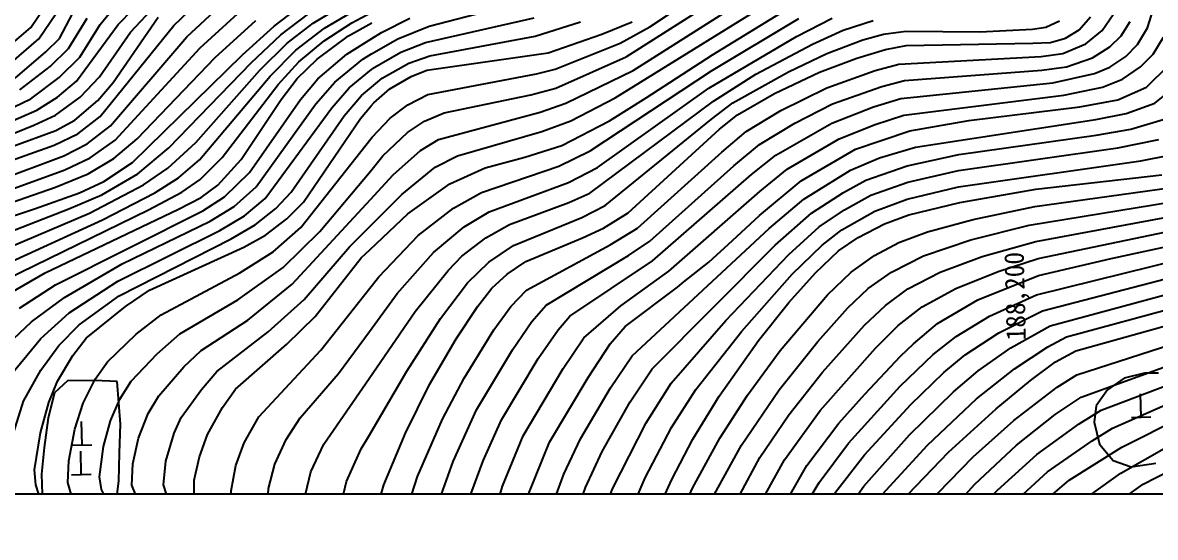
# Model space of a CAD drawing. Header units: millimetres. Extents: x 14950 to 15746, y 1103 to 1809.
# Drawn here: x 15273.9 to 15389.7, y 1392.2 to 1444.8 of the extents above; entities that cross this region are included whole.
import ezdxf
from ezdxf.enums import TextEntityAlignment as Align
from ezdxf.xclip import XClip

# ---------------------------------------------------------------- set-up
doc = ezdxf.new("R2010")
doc.units = ezdxf.units.MM
doc.header["$LTSCALE"] = 10
doc.header["$MEASUREMENT"] = 0
doc.header["$XCLIPFRAME"] = 2
doc.layers.add('TX-PAPR', color=2, linetype='Continuous', plot=False)
doc.layers.add('TZ-BASE', color=253, linetype='Continuous')
doc.styles.add('HANA', font='GulimChe.ttf')

# ---------------------------------------------------------------- blocks, each defined once
blk = doc.blocks.new('JD-DGDG5SGS')
at = {"layer": 'TZ-BASE'}
for p, q in [((308.19, -27.23, -9.9), (321.37, -18.45, -9.9)), ((305.78, -30.29, -8.9), (322.36, -19.72, -8.9)), ((306.47, -31.68, -7.9), (322.9, -21.27, -7.9)), ((304.66, -34.5, -6.9), (323.21, -22.96, -6.9)), ((244.93, -27.29, -32.9), (247.07, -24.08, -32.9)), ((245.75, -28.46, -31.9), (248.15, -24.95, -31.9)), ((253.86, -26.99, -27.9), (255.39, -25.41, -27.9)), ((255.11, -27.78, -26.9), (258.33, -24.32, -26.9)), ((259.56, -27.08, -24.9), (261.82, -24.89, -24.9)), ((260.86, -28.26, -23.9), (264.15, -25.23, -23.9)), ((269.8, -27.15, -20.9), (272.65, -24.97, -20.9)), ((273.78, -26.85, -18.9), (277.09, -24.86, -18.9)), ((274.93, -27.35, -17.9), (278.82, -25.09, -17.9)), ((285.64, -27.15, -13.9), (295.9, -24.5, -13.9)), ((314.6, -30.09, -5.9), (323.2, -24.81, -5.9)), ((359.05, -27.34, 2.1), (359.65, -25.38, 2.1)), ((247.85, -28.4, -30.9), (249.21, -25.82, -30.9)), ((248.8, -29.45, -29.9), (250.69, -26.34, -29.9)), ((252.03, -27, -28.9), (253.26, -25.48, -28.9)), ((253.35, -32.93, -25.9), (257.96, -26.23, -25.9)), ((262.23, -29.38, -22.9), (266.08, -25.87, -22.9)), ((263.76, -30.35, -21.9), (267.92, -26.56, -21.9)), ((270.49, -28.03, -19.9), (273.3, -25.89, -19.9)), ((277.72, -26.81, -16.9), (279.79, -25.73, -16.9)), ((280.77, -27.8, -14.9), (283.67, -26.34, -14.9)), ((285.25, -28.82, -12.9), (296.36, -26.31, -12.9)), ((314.49, -31.72, -4.9), (323.42, -26.38, -4.9)), ((323.17, -28.2, -3.9), (326.81, -26.33, -3.9)), ((327.93, -27.57, -2.9), (331.02, -26.58, -2.9)), ((348.67, -27.25, -1.9), (350.05, -26.62, -1.9)), ((352.07, -27.54, -0.9), (353.23, -26.21, -0.9)), ((354.41, -27.59, 0.1), (355.52, -25.95, 0.1)), ((242.56, -29.35, -32.9), (244.93, -27.29, -32.9)), ((249.6, -32.78, -27.9), (253.86, -26.99, -27.9)), ((249.93, -30.32, -28.9), (252.03, -27, -28.9)), ((251.96, -32.34, -26.9), (255.11, -27.78, -26.9)), ((252.03, -36.39, -24.9), (259.56, -27.08, -24.9)), ((266.56, -30.1, -20.9), (269.8, -27.15, -20.9)), ((271.14, -28.91, -18.9), (273.78, -26.85, -18.9)), ((272.01, -29.6, -17.9), (274.93, -27.35, -17.9)), ((274.91, -28.67, -16.9), (277.72, -26.81, -16.9)), ((277.39, -28.15, -15.9), (279.78, -26.8, -15.9)), ((282.44, -28.44, -13.9), (285.64, -27.15, -13.9)), ((296.46, -28.19, -11.9), (301.1, -26.72, -11.9)), ((303.27, -27.97, -10.9), (306.38, -26.72, -10.9)), ((305.16, -28.88, -9.9), (308.19, -27.23, -9.9)), ((324.8, -28.98, -2.9), (327.93, -27.57, -2.9)), ((332.07, -27.99, -1.9), (334.36, -27.68, -1.9)), ((334.36, -27.68, -1.9), (341.91, -27.73, -1.9)), ((341.91, -27.73, -1.9), (347.28, -27.47, -1.9)), ((347.28, -27.47, -1.9), (348.67, -27.25, -1.9)), ((350.65, -28.39, -0.9), (352.07, -27.54, -0.9)), ((352.74, -28.96, 0.1), (354.41, -27.59, 0.1)), ((356.36, -28.15, 1.1), (357.28, -26.67, 1.1)), ((358.02, -29.02, 2.1), (359.05, -27.34, 2.1)), ((243, -30.82, -31.9), (245.75, -28.46, -31.9)), ((246.45, -29.79, -30.9), (247.85, -28.4, -30.9)), ((253.08, -37.35, -23.9), (260.86, -28.26, -23.9)), ((267.44, -30.89, -19.9), (270.49, -28.03, -19.9)), ((268.34, -31.67, -18.9), (271.14, -28.91, -18.9)), ((272.32, -30.81, -16.9), (274.91, -28.67, -16.9)), ((274.18, -30.54, -15.9), (277.39, -28.15, -15.9)), ((277.22, -30.01, -14.9), (279.77, -28.43, -14.9)), ((279.76, -30, -13.9), (282.44, -28.44, -13.9)), ((279.77, -28.43, -14.9), (280.77, -27.8, -14.9)), ((282.73, -29.83, -12.9), (285.25, -28.82, -12.9)), ((285.7, -30.19, -11.9), (296.46, -28.19, -11.9)), ((297.8, -29.89, -10.9), (303.27, -27.97, -10.9)), ((298.52, -31.56, -9.9), (305.16, -28.88, -9.9)), ((314.23, -33.49, -3.9), (323.17, -28.2, -3.9)), ((326.26, -29.96, -1.9), (329.94, -28.57, -1.9)), ((329.94, -28.57, -1.9), (332.07, -27.99, -1.9)), ((334.39, -29.12, -0.9), (347.33, -28.9, -0.9)), ((347.33, -28.9, -0.9), (349.15, -28.83, -0.9)), ((349.15, -28.83, -0.9), (350.65, -28.39, -0.9)), ((355.19, -29.27, 1.1), (356.36, -28.15, 1.1)), ((359.61, -30.01, 3.1), (360.69, -28.29, 3.1)), ((243.34, -32.46, -30.9), (246.45, -29.79, -30.9)), ((246.92, -31.29, -29.9), (248.8, -29.45, -29.9)), ((253.55, -38.82, -22.9), (262.23, -29.38, -22.9)), ((269.39, -32.27, -17.9), (272.01, -29.6, -17.9)), ((274.26, -32.53, -14.9), (277.22, -30.01, -14.9)), ((278.85, -30.53, -13.9), (279.76, -30, -13.9)), ((279.84, -31.5, -12.9), (282.73, -29.83, -12.9)), ((285.41, -31.66, -10.9), (297.8, -29.89, -10.9)), ((307.8, -34.48, -5.9), (314.6, -30.09, -5.9)), ((319.03, -32.08, -2.9), (324.8, -28.98, -2.9)), ((322.36, -31.84, -1.9), (326.26, -29.96, -1.9)), ((329.35, -30.42, -0.9), (332.27, -29.55, -0.9)), ((332.27, -29.55, -0.9), (334.39, -29.12, -0.9)), ((348.18, -30.25, 0.1), (350.39, -29.94, 0.1)), ((350.39, -29.94, 0.1), (352.74, -28.96, 0.1)), ((353.41, -30.41, 1.1), (355.19, -29.27, 1.1)), ((356.82, -30.26, 2.1), (358.02, -29.02, 2.1)), ((358.34, -31.32, 3.1), (359.61, -30.01, 3.1)), ((247.82, -32.42, -28.9), (249.93, -30.32, -28.9)), ((255.33, -41.11, -20.9), (266.56, -30.1, -20.9)), ((255.8, -38.67, -21.9), (263.76, -30.35, -21.9)), ((259.05, -39.58, -19.9), (267.44, -30.89, -19.9)), ((270.22, -33.12, -16.9), (272.32, -30.81, -16.9)), ((272.15, -32.5, -15.9), (274.18, -30.54, -15.9)), ((275.99, -32.88, -13.9), (278.85, -30.53, -13.9)), ((280.82, -32.48, -11.9), (283.55, -30.95, -11.9)), ((283.55, -30.95, -11.9), (285.7, -30.19, -11.9)), ((298.58, -33.49, -8.9), (305.78, -30.29, -8.9)), ((325.54, -31.85, -0.9), (329.35, -30.42, -0.9)), ((331.21, -31.7, 0.1), (333.62, -31.05, 0.1)), ((333.62, -31.05, 0.1), (348.18, -30.25, 0.1)), ((350.78, -31.3, 1.1), (353.41, -30.41, 1.1)), ((355.21, -31.34, 2.1), (356.82, -30.26, 2.1)), ((358.93, -33.38, 4.1), (361.21, -31.14, 4.1)), ((243.82, -33.67, -29.9), (246.92, -31.29, -29.9)), ((249.96, -34.41, -26.9), (251.96, -32.34, -26.9)), ((261.79, -39.05, -18.9), (268.34, -31.67, -18.9)), ((262.18, -40.82, -17.9), (269.39, -32.27, -17.9)), ((277.48, -33.45, -12.9), (279.74, -31.58, -12.9)), ((279.74, -31.58, -12.9), (279.84, -31.5, -12.9)), ((281.63, -33.57, -10.9), (283.79, -32.31, -10.9)), ((283.79, -32.31, -10.9), (285.41, -31.66, -10.9)), ((285.51, -34.15, -9.9), (296.6, -32.03, -9.9)), ((296.6, -32.03, -9.9), (298.52, -31.56, -9.9)), ((299.62, -35.04, -7.9), (306.47, -31.68, -7.9)), ((302.09, -39.91, -4.9), (314.49, -31.72, -4.9)), ((314.68, -34.81, -2.9), (319.03, -32.08, -2.9)), ((316.66, -35.01, -1.9), (322.36, -31.84, -1.9)), ((320.93, -34.03, -0.9), (325.54, -31.85, -0.9)), ((326.28, -33.45, 0.1), (331.21, -31.7, 0.1)), ((334.2, -32.7, 1.1), (348.25, -31.65, 1.1)), ((348.25, -31.65, 1.1), (350.78, -31.3, 1.1)), ((349.36, -32.95, 2.1), (353.64, -31.99, 2.1)), ((353.64, -31.99, 2.1), (355.21, -31.34, 2.1)), ((356.5, -32.57, 3.1), (358.34, -31.32, 3.1)), ((244.93, -34.57, -28.9), (247.82, -32.42, -28.9)), ((247.67, -34.41, -27.9), (249.6, -32.78, -27.9)), ((251.79, -34.74, -25.9), (253.35, -32.93, -25.9)), ((264.49, -40.59, -16.9), (270.22, -33.12, -16.9)), ((270.53, -34.67, -15.9), (272.15, -32.5, -15.9)), ((272.48, -34.66, -14.9), (274.26, -32.53, -14.9)), ((274.07, -35.09, -13.9), (275.99, -32.88, -13.9)), ((275.68, -35.49, -12.9), (277.48, -33.45, -12.9)), ((278.73, -34.25, -11.9), (279.73, -33.4, -11.9)), ((279.73, -33.4, -11.9), (280.82, -32.48, -11.9)), ((296.04, -34.16, -8.9), (298.58, -33.49, -8.9)), ((302.83, -41.61, -3.9), (314.23, -33.49, -3.9)), ((321.59, -35.78, 0.1), (326.28, -33.45, 0.1)), ((326.86, -35.09, 1.1), (331.91, -33.31, 1.1)), ((331.91, -33.31, 1.1), (334.2, -32.7, 1.1)), ((333.84, -34.54, 2.1), (349.36, -32.95, 2.1)), ((350.51, -34.21, 3.1), (354.45, -33.4, 3.1)), ((354.45, -33.4, 3.1), (356.5, -32.57, 3.1)), ((356.01, -34.7, 4.1), (358.93, -33.38, 4.1)), ((359.8, -35.04, 5.1), (362.69, -32.67, 5.1)), ((241.19, -36.37, -28.9), (244.93, -34.57, -28.9)), ((245.56, -35.73, -27.9), (247.67, -34.41, -27.9)), ((247.47, -36.24, -26.9), (249.96, -34.41, -26.9)), ((266.44, -40.8, -15.9), (270.53, -34.67, -15.9)), ((267.29, -42.1, -14.9), (272.48, -34.66, -14.9)), ((276.95, -36.33, -11.9), (278.73, -34.25, -11.9)), ((279.98, -34.98, -10.9), (281.63, -33.57, -10.9)), ((283.45, -35.2, -9.9), (285.51, -34.15, -9.9)), ((287.18, -36.01, -8.9), (296.04, -34.16, -8.9)), ((300.11, -36.82, -6.9), (304.66, -34.5, -6.9)), ((304.06, -36.83, -5.9), (307.8, -34.48, -5.9)), ((317.15, -36.21, -0.9), (320.93, -34.03, -0.9)), ((331.06, -35.42, 2.1), (333.84, -34.54, 2.1)), ((334.16, -36.25, 3.1), (350.51, -34.21, 3.1)), ((352.13, -35.42, 4.1), (356.01, -34.7, 4.1)), ((241.8, -37.39, -27.9), (245.56, -35.73, -27.9)), ((249.42, -36.77, -25.9), (251.79, -34.74, -25.9)), ((267.95, -43.59, -13.9), (274.07, -35.09, -13.9)), ((268.88, -44.78, -12.9), (275.68, -35.49, -12.9)), ((278.62, -36.58, -10.9), (279.72, -35.29, -10.9)), ((279.72, -35.29, -10.9), (279.98, -34.98, -10.9)), ((281.65, -36.57, -9.9), (283.45, -35.2, -9.9)), ((296.99, -35.95, -7.9), (299.62, -35.04, -7.9)), ((302.05, -44.23, -2.9), (314.68, -34.81, -2.9)), ((314.49, -36.66, -1.9), (316.66, -35.01, -1.9)), ((318.05, -37.94, 0.1), (321.59, -35.78, 0.1)), ((322.99, -37.08, 1.1), (326.86, -35.09, 1.1)), ((326.78, -37.09, 2.1), (331.06, -35.42, 2.1)), ((340.8, -36.79, 4.1), (352.13, -35.42, 4.1)), ((356.86, -36.09, 5.1), (359.8, -35.04, 5.1)), ((245.23, -37.28, -26.9), (247.47, -36.24, -26.9)), ((247.48, -37.81, -25.9), (249.42, -36.77, -25.9)), ((249.73, -38.17, -24.9), (252.03, -36.39, -24.9)), ((271.54, -44.12, -11.9), (276.95, -36.33, -11.9)), ((272.79, -45.14, -10.9), (278.62, -36.58, -10.9)), ((279.8, -38.52, -9.9), (281.65, -36.57, -9.9)), ((283.42, -38.03, -8.9), (285.17, -36.87, -8.9)), ((285.17, -36.87, -8.9), (287.18, -36.01, -8.9)), ((286.6, -38.73, -7.9), (296.99, -35.95, -7.9)), ((297.16, -37.93, -6.9), (300.11, -36.82, -6.9)), ((299.19, -39.34, -5.9), (304.06, -36.83, -5.9)), ((303.63, -45.49, -1.9), (314.49, -36.66, -1.9)), ((315.31, -37.7, -0.9), (317.15, -36.21, -0.9)), ((331.2, -37.21, 3.1), (334.16, -36.25, 3.1)), ((334.75, -37.87, 4.1), (340.8, -36.79, 4.1)), ((335.33, -39.51, 5.1), (353.77, -36.71, 5.1)), ((353.77, -36.71, 5.1), (356.86, -36.09, 5.1)), ((357.34, -37.69, 6.1), (360.64, -36.71, 6.1)), ((229.72, -43.59, -26.9), (245.23, -37.28, -26.9)), ((243.01, -39.47, -25.9), (247.48, -37.81, -25.9)), ((247.31, -39.32, -24.9), (249.73, -38.17, -24.9)), ((250.7, -39.2, -23.9), (253.08, -37.35, -23.9)), ((280.92, -40.42, -8.9), (283.42, -38.03, -8.9)), ((288.53, -40.4, -6.9), (297.16, -37.93, -6.9)), ((305.99, -46.24, -0.9), (315.31, -37.7, -0.9)), ((315.54, -40.03, 0.1), (318.05, -37.94, 0.1)), ((319.39, -39.26, 1.1), (322.99, -37.08, 1.1)), ((321.06, -40.34, 2.1), (326.78, -37.09, 2.1)), ((327.54, -38.67, 3.1), (331.2, -37.21, 3.1)), ((329.19, -39.72, 4.1), (334.75, -37.87, 4.1)), ((353.81, -38.31, 6.1), (357.34, -37.69, 6.1)), ((236.78, -43.1, -24.9), (247.31, -39.32, -24.9)), ((248.3, -40.4, -23.9), (250.7, -39.2, -23.9)), ((251, -40.62, -22.9), (253.55, -38.82, -22.9)), ((253.41, -40.69, -21.9), (255.8, -38.67, -21.9)), ((258.94, -41.66, -18.9), (261.79, -39.05, -18.9)), ((272.53, -47.73, -9.9), (279.69, -38.66, -9.9)), ((279.69, -38.66, -9.9), (279.8, -38.52, -9.9)), ((284.75, -39.87, -7.9), (286.6, -38.73, -7.9)), ((295.42, -40.56, -5.9), (299.19, -39.34, -5.9)), ((316.76, -41.43, 1.1), (319.39, -39.26, 1.1)), ((322.23, -41.78, 3.1), (327.54, -38.67, 3.1)), ((339.77, -40.27, 6.1), (353.81, -38.31, 6.1)), ((356.01, -39.6, 7.1), (360.21, -38.74, 7.1)), ((231.38, -46.75, -23.9), (248.3, -40.4, -23.9)), ((255.87, -42.27, -19.9), (259.05, -39.58, -19.9)), ((279.67, -41.93, -8.9), (280.92, -40.42, -8.9)), ((281.96, -42.36, -7.9), (284.75, -39.87, -7.9)), ((286.26, -41.57, -6.9), (288.53, -40.4, -6.9)), ((298.9, -41.46, -4.9), (302.09, -39.91, -4.9)), ((306.92, -47.8, 0.1), (315.54, -40.03, 0.1)), ((318.57, -42.33, 2.1), (321.06, -40.34, 2.1)), ((323.66, -42.97, 4.1), (329.19, -39.72, 4.1)), ((331.66, -40.62, 5.1), (335.33, -39.51, 5.1)), ((334.49, -41.43, 6.1), (339.77, -40.27, 6.1)), ((339.74, -41.92, 7.1), (356.01, -39.6, 7.1)), ((358.35, -40.91, 8.1), (361.28, -40.35, 8.1)), ((248.4, -41.83, -22.9), (251, -40.62, -22.9)), ((250.8, -42.26, -21.9), (253.41, -40.69, -21.9)), ((252.41, -43.03, -20.9), (255.33, -41.11, -20.9)), ((256.45, -43.39, -18.9), (258.94, -41.66, -18.9)), ((260.03, -42.66, -17.9), (262.18, -40.82, -17.9)), ((262.24, -42.83, -16.9), (264.49, -40.59, -16.9)), ((264.04, -43.4, -15.9), (266.44, -40.8, -15.9)), ((282.85, -44.36, -6.9), (286.26, -41.57, -6.9)), ((287.74, -43.29, -5.9), (291.37, -41.65, -5.9)), ((290.98, -44.16, -4.9), (298.9, -41.46, -4.9)), ((291.37, -41.65, -5.9), (295.42, -40.56, -5.9)), ((299.89, -43.13, -3.9), (302.83, -41.61, -3.9)), ((308.18, -49.13, 1.1), (316.76, -41.43, 1.1)), ((328.7, -41.89, 5.1), (331.66, -40.62, 5.1)), ((330.26, -42.89, 6.1), (334.49, -41.43, 6.1)), ((339.73, -43.58, 8.1), (358.35, -40.91, 8.1)), ((231.79, -47.91, -22.9), (248.4, -41.83, -22.9)), ((247.45, -43.62, -21.9), (250.8, -42.26, -21.9)), ((252.18, -44.39, -19.9), (255.87, -42.27, -19.9)), ((257.61, -44.2, -17.9), (260.03, -42.66, -17.9)), ((264.74, -44.59, -14.9), (267.29, -42.1, -14.9)), ((274.47, -48.16, -8.9), (279.67, -41.93, -8.9)), ((279.64, -44.88, -7.9), (281.96, -42.36, -7.9)), ((308.47, -51.16, 2.1), (318.57, -42.33, 2.1)), ((319.42, -44.06, 3.1), (322.23, -41.78, 3.1)), ((323.94, -44.83, 5.1), (328.7, -41.89, 5.1)), ((334.56, -43.12, 7.1), (339.74, -41.92, 7.1)), ((347.63, -43.81, 9.1), (360.5, -42.34, 9.1)), ((233.03, -48.63, -21.9), (247.45, -43.62, -21.9)), ((249.91, -44.19, -20.9), (252.41, -43.03, -20.9)), ((250.93, -46.26, -18.9), (256.45, -43.39, -18.9)), ((260.38, -44.13, -16.9), (262.24, -42.83, -16.9)), ((262.35, -44.67, -15.9), (264.04, -43.4, -15.9)), ((265.71, -45.59, -13.9), (267.95, -43.59, -13.9)), ((283.46, -46.35, -5.9), (287.74, -43.29, -5.9)), ((291.76, -46.14, -3.9), (299.89, -43.13, -3.9)), ((319.39, -46.5, 4.1), (323.66, -42.97, 4.1)), ((327.98, -44.15, 6.1), (330.26, -42.89, 6.1)), ((330.77, -44.45, 7.1), (334.56, -43.12, 7.1)), ((334.5, -44.84, 8.1), (339.73, -43.58, 8.1)), ((339.87, -45.17, 9.1), (347.63, -43.81, 9.1)), ((347.52, -45.61, 10.1), (361.51, -43.64, 10.1)), ((245.32, -45.82, -20.9), (249.91, -44.19, -20.9)), ((248.82, -45.84, -19.9), (252.18, -44.39, -19.9)), ((252.25, -46.96, -17.9), (257.61, -44.2, -17.9)), ((256.96, -45.95, -16.9), (260.38, -44.13, -16.9)), ((260.01, -45.86, -15.9), (262.35, -44.67, -15.9)), ((262.5, -46.03, -14.9), (264.74, -44.59, -14.9)), ((266.76, -46.55, -12.9), (268.88, -44.78, -12.9)), ((269.96, -45.81, -11.9), (271.54, -44.12, -11.9)), ((271.11, -46.84, -10.9), (272.79, -45.14, -10.9)), ((271.65, -53.55, -7.9), (279.64, -44.88, -7.9)), ((279.62, -47.6, -6.9), (282.85, -44.36, -6.9)), ((288.11, -45.75, -4.9), (290.98, -44.16, -4.9)), ((299.9, -45.19, -2.9), (302.05, -44.23, -2.9)), ((310.14, -52.2, 3.1), (319.42, -44.06, 3.1)), ((320.39, -47.84, 5.1), (323.94, -44.83, 5.1)), ((324.7, -46.27, 6.1), (327.98, -44.15, 6.1)), ((328.08, -45.94, 7.1), (330.77, -44.45, 7.1)), ((331.18, -46.06, 8.1), (334.5, -44.84, 8.1)), ((346.94, -47.51, 11.1), (361.53, -45.1, 11.1)), ((233.75, -49.62, -20.9), (245.32, -45.82, -20.9)), ((233.93, -51.62, -19.9), (248.82, -45.84, -19.9)), ((235.52, -52.85, -18.9), (250.93, -46.26, -18.9)), ((242.38, -53.04, -16.9), (256.96, -45.95, -16.9)), ((246.39, -52.37, -15.9), (260.01, -45.86, -15.9)), ((247.45, -53.61, -14.9), (262.5, -46.03, -14.9)), ((263.25, -47.08, -13.9), (265.71, -45.59, -13.9)), ((267.86, -47.48, -11.9), (269.96, -45.81, -11.9)), ((284.51, -48.56, -4.9), (288.11, -45.75, -4.9)), ((289.21, -47.68, -3.9), (291.76, -46.14, -3.9)), ((293.85, -47.45, -2.9), (299.9, -45.19, -2.9)), ((301.23, -46.72, -1.9), (303.63, -45.49, -1.9)), ((303.44, -47.81, -0.9), (305.99, -46.24, -0.9)), ((321, -49.54, 6.1), (324.7, -46.27, 6.1)), ((325.51, -47.67, 7.1), (328.08, -45.94, 7.1)), ((327.8, -47.98, 8.1), (331.18, -46.06, 8.1)), ((334.64, -46.45, 9.1), (339.87, -45.17, 9.1)), ((341.22, -46.91, 10.1), (347.52, -45.61, 10.1)), ((240.31, -52.42, -17.9), (252.25, -46.96, -17.9)), ((254.28, -51.47, -13.9), (263.25, -47.08, -13.9)), ((264.25, -48.03, -12.9), (266.76, -46.55, -12.9)), ((268.93, -48.52, -10.9), (271.11, -46.84, -10.9)), ((279.6, -49.99, -5.9), (283.46, -46.35, -5.9)), ((291.42, -48.78, -2.9), (293.85, -47.45, -2.9)), ((294.27, -49.58, -1.9), (301.23, -46.72, -1.9)), ((316.65, -49.06, 4.1), (319.39, -46.5, 4.1)), ((329.47, -48.77, 9.1), (332.17, -47.37, 9.1)), ((332.17, -47.37, 9.1), (334.64, -46.45, 9.1)), ((336.57, -48.18, 10.1), (341.22, -46.91, 10.1)), ((347.62, -49.16, 12.1), (362.12, -46.47, 12.1)), ((253.81, -53.24, -12.9), (264.25, -48.03, -12.9)), ((265.42, -48.91, -11.9), (267.86, -47.48, -11.9)), ((266.69, -49.76, -10.9), (268.93, -48.52, -10.9)), ((269.69, -50.22, -9.9), (272.53, -47.73, -9.9)), ((270.71, -51.82, -8.9), (274.47, -48.16, -8.9)), ((277.51, -49.72, -6.9), (279.62, -47.6, -6.9)), ((280.49, -52.77, -4.9), (284.51, -48.56, -4.9)), ((286.08, -50.3, -3.9), (289.21, -47.68, -3.9)), ((301.31, -48.8, -0.9), (303.44, -47.81, -0.9)), ((304.12, -49.52, 0.1), (306.92, -47.8, 0.1)), ((306.38, -60.85, 5.1), (320.39, -47.84, 5.1)), ((322.38, -50.49, 7.1), (325.51, -47.67, 7.1)), ((325.79, -49.54, 8.1), (327.8, -47.98, 8.1)), ((333.64, -49.28, 10.1), (336.57, -48.18, 10.1)), ((341, -49, 11.1), (346.94, -47.51, 11.1)), ((347.88, -50.9, 13.1), (362.98, -47.77, 13.1)), ((253.96, -54.73, -11.9), (265.42, -48.91, -11.9)), ((257.05, -54.16, -10.9), (266.69, -49.76, -10.9)), ((272.86, -55.11, -6.9), (277.51, -49.72, -6.9)), ((288.99, -50.66, -2.9), (291.42, -48.78, -2.9)), ((291.72, -51.29, -1.9), (294.27, -49.58, -1.9)), ((295.53, -51.21, -0.9), (301.31, -48.8, -0.9)), ((295.58, -54.16, 0.1), (304.12, -49.52, 0.1)), ((306, -50.59, 1.1), (308.18, -49.13, 1.1)), ((308.42, -62.19, 6.1), (321, -49.54, 6.1)), ((314.22, -51.3, 4.1), (316.65, -49.06, 4.1)), ((322.74, -52.52, 8.1), (325.79, -49.54, 8.1)), ((327.46, -50.14, 9.1), (329.47, -48.77, 9.1)), ((331.14, -50.59, 10.1), (333.64, -49.28, 10.1)), ((336.16, -50.65, 11.1), (341, -49, 11.1)), ((342.15, -50.72, 12.1), (347.62, -49.16, 12.1)), ((355.32, -50.91, 14.1), (365.08, -48.8, 14.1)), ((266.28, -52.38, -9.9), (269.69, -50.22, -9.9)), ((273.98, -56.84, -5.9), (278.7, -50.84, -5.9)), ((278.7, -50.84, -5.9), (279.6, -49.99, -5.9)), ((282.38, -54.5, -3.9), (286.08, -50.3, -3.9)), ((287.59, -52.12, -2.9), (288.99, -50.66, -2.9)), ((297.61, -55.67, 1.1), (306, -50.59, 1.1)), ((315.94, -57.24, 7.1), (322.38, -50.49, 7.1)), ((325.11, -52.37, 9.1), (327.46, -50.14, 9.1)), ((328.75, -52.29, 10.1), (331.14, -50.59, 10.1)), ((332.87, -52.3, 11.1), (336.16, -50.65, 11.1)), ((337.87, -52.32, 12.1), (342.15, -50.72, 12.1)), ((343.78, -52.23, 13.1), (347.88, -50.9, 13.1)), ((347.69, -54.62, 15.1), (364.65, -50.43, 15.1)), ((347.89, -52.65, 14.1), (355.32, -50.91, 14.1)), ((248.36, -54.89, -13.9), (254.28, -51.47, -13.9)), ((266.1, -55.12, -8.9), (270.71, -51.82, -8.9)), ((289.56, -53.39, -1.9), (291.72, -51.29, -1.9)), ((293.62, -52.5, -0.9), (295.53, -51.21, -0.9)), ((300.03, -56.8, 2.1), (308.47, -51.16, 2.1)), ((311.67, -53.3, 4.1), (314.22, -51.3, 4.1)), ((348.33, -56.25, 16.1), (365.47, -51.79, 16.1)), ((241.34, -55.3, -15.9), (246.39, -52.37, -15.9)), ((248.86, -56.48, -12.9), (253.81, -53.24, -12.9)), ((258.24, -56.66, -9.9), (266.28, -52.38, -9.9)), ((279.57, -53.93, -4.9), (280.49, -52.77, -4.9)), ((284.2, -56.34, -2.9), (287.59, -52.12, -2.9)), ((292.04, -53.95, -0.9), (293.62, -52.5, -0.9)), ((305.21, -55.76, 3.1), (310.14, -52.2, 3.1)), ((317.58, -58.35, 8.1), (322.74, -52.52, 8.1)), ((322.38, -55.42, 9.1), (325.11, -52.37, 9.1)), ((326.35, -54.64, 10.1), (328.75, -52.29, 10.1)), ((330.51, -53.99, 11.1), (332.87, -52.3, 11.1)), ((334.55, -54.01, 12.1), (337.87, -52.32, 12.1)), ((339.45, -53.98, 13.1), (343.78, -52.23, 13.1)), ((341.72, -55.14, 14.1), (347.89, -52.65, 14.1)), ((243.77, -55.98, -14.9), (247.45, -53.61, -14.9)), ((254.62, -55.83, -10.9), (257.05, -54.16, -10.9)), ((267.1, -57.21, -7.9), (271.65, -53.55, -7.9)), ((274.56, -60.29, -4.9), (279.57, -53.93, -4.9)), ((286.79, -57.04, -1.9), (289.56, -53.39, -1.9)), ((290.62, -55.77, -0.9), (292.04, -53.95, -0.9)), ((293.97, -55.82, 0.1), (295.58, -54.16, 0.1)), ((305.68, -57.85, 4.1), (311.02, -53.84, 4.1)), ((311.02, -53.84, 4.1), (311.67, -53.3, 4.1)), ((328.43, -55.97, 11.1), (330.51, -53.99, 11.1)), ((332.26, -55.7, 12.1), (334.55, -54.01, 12.1)), ((336.01, -55.85, 13.1), (339.45, -53.98, 13.1)), ((349.11, -57.81, 17.1), (365.67, -53.31, 17.1)), ((245.01, -57.37, -13.9), (248.36, -54.89, -13.9)), ((249.86, -57.69, -11.9), (253.96, -54.73, -11.9)), ((260.16, -58.62, -8.9), (266.1, -55.12, -8.9)), ((269.2, -58.41, -6.9), (272.86, -55.11, -6.9)), ((279.54, -58.37, -3.9), (282.38, -54.5, -3.9)), ((319.3, -59.31, 9.1), (322.38, -55.42, 9.1)), ((321.52, -60.32, 10.1), (326.35, -54.64, 10.1)), ((337.57, -57.57, 14.1), (341.72, -55.14, 14.1)), ((342.91, -56.81, 15.1), (347.69, -54.62, 15.1)), ((350.77, -58.93, 18.1), (366.14, -54.75, 18.1)), ((245.97, -59.08, -12.9), (248.86, -56.48, -12.9)), ((250.58, -59.06, -10.9), (254.62, -55.83, -10.9)), ((255.71, -58.66, -9.9), (258.24, -56.66, -9.9)), ((279.5, -63.17, -2.9), (284.2, -56.34, -2.9)), ((288.39, -59.14, -0.9), (290.62, -55.77, -0.9)), ((292.25, -58.21, 0.1), (293.97, -55.82, 0.1)), ((296.13, -57.36, 1.1), (297.61, -55.67, 1.1)), ((301.46, -59.03, 3.1), (305.21, -55.76, 3.1)), ((325.35, -59.41, 11.1), (328.43, -55.97, 11.1)), ((330.12, -57.72, 12.1), (332.26, -55.7, 12.1)), ((333.58, -57.77, 13.1), (336.01, -55.85, 13.1)), ((343.85, -58.52, 16.1), (348.33, -56.25, 16.1)), ((351.73, -60.34, 19.1), (365.92, -56.39, 19.1)), ((351.82, -62.8, 20.1), (370.74, -56.7, 20.1)), ((242.55, -59.7, -13.9), (245.01, -57.37, -13.9)), ((247.78, -59.81, -11.9), (249.86, -57.69, -11.9)), ((262.33, -60.33, -7.9), (267.1, -57.21, -7.9)), ((271.1, -59.66, -5.9), (273.98, -56.84, -5.9)), ((283.35, -62.43, -1.9), (286.79, -57.04, -1.9)), ((294.14, -60.25, 1.1), (296.13, -57.36, 1.1)), ((298.81, -58.21, 2.1), (300.03, -56.8, 2.1)), ((304.15, -59.65, 4.1), (305.68, -57.85, 4.1)), ((310.36, -63.67, 7.1), (315.94, -57.24, 7.1)), ((325.84, -62.52, 12.1), (330.12, -57.72, 12.1)), ((331.26, -60.07, 13.1), (333.58, -57.77, 13.1)), ((335.12, -59.65, 14.1), (337.57, -57.57, 14.1)), ((339.48, -58.88, 15.1), (342.91, -56.81, 15.1)), ((345.08, -60.06, 17.1), (349.11, -57.81, 17.1)), ((252.76, -61.47, -9.9), (255.71, -58.66, -9.9)), ((257.84, -60.65, -8.9), (260.16, -58.62, -8.9)), ((263.95, -62.45, -6.9), (269.2, -58.41, -6.9)), ((276.37, -62.68, -3.9), (279.54, -58.37, -3.9)), ((289.21, -63.13, 0.1), (292.25, -58.21, 0.1)), ((296.78, -61.12, 2.1), (298.81, -58.21, 2.1)), ((299.32, -62.15, 3.1), (301.46, -59.03, 3.1)), ((312.88, -64.29, 8.1), (317.58, -58.35, 8.1)), ((337.14, -60.72, 15.1), (339.48, -58.88, 15.1)), ((340.41, -60.76, 16.1), (343.85, -58.52, 16.1)), ((348.86, -59.95, 18.1), (350.77, -58.93, 18.1)), ((352.26, -65.07, 21.1), (371.27, -58.22, 21.1)), ((242.44, -63.35, -12.9), (245.97, -59.08, -12.9)), ((245.96, -62.34, -11.9), (247.78, -59.81, -11.9)), ((249.23, -60.81, -10.9), (250.58, -59.06, -10.9)), ((265.84, -64.26, -5.9), (271.1, -59.66, -5.9)), ((285.68, -63.79, -0.9), (288.39, -59.14, -0.9)), ((301.89, -63.07, 4.1), (304.15, -59.65, 4.1)), ((315.29, -64.97, 9.1), (319.3, -59.31, 9.1)), ((321.4, -64.33, 11.1), (325.35, -59.41, 11.1)), ((325.6, -66.46, 13.1), (331.26, -60.07, 13.1)), ((333.8, -60.91, 14.1), (335.12, -59.65, 14.1)), ((341.73, -62.38, 17.1), (345.08, -60.06, 17.1)), ((345.44, -62.19, 18.1), (348.86, -59.95, 18.1)), ((354.32, -66.41, 22.1), (371.96, -59.7, 22.1)), ((247.66, -63.46, -10.9), (249.23, -60.81, -10.9)), ((255.19, -63.46, -8.9), (257.84, -60.65, -8.9)), ((260.58, -62, -7.9), (262.33, -60.33, -7.9)), ((268.22, -67.09, -4.9), (274.56, -60.29, -4.9)), ((290.49, -66.39, 1.1), (294.14, -60.25, 1.1)), ((293.02, -67.42, 2.1), (296.78, -61.12, 2.1)), ((304.17, -64.13, 5.1), (306.38, -60.85, 5.1)), ((318.17, -64.88, 10.1), (321.52, -60.32, 10.1)), ((330.17, -64.78, 14.1), (333.8, -60.91, 14.1)), ((333.78, -63.97, 15.1), (337.14, -60.72, 15.1)), ((338.22, -62.58, 16.1), (340.41, -60.76, 16.1)), ((349.65, -61.47, 19.1), (351.73, -60.34, 19.1)), ((244.19, -65.49, -11.9), (245.96, -62.34, -11.9)), ((251.51, -63.26, -9.9), (252.76, -61.47, -9.9)), ((258.03, -64.94, -7.9), (260.58, -62, -7.9)), ((262.37, -64.3, -6.9), (263.95, -62.45, -6.9)), ((279.46, -69.06, -1.9), (283.35, -62.43, -1.9)), ((295.26, -69.04, 3.1), (299.32, -62.15, 3.1)), ((306.19, -65.58, 6.1), (308.42, -62.19, 6.1)), ((339.21, -64.53, 17.1), (341.73, -62.38, 17.1)), ((341.57, -65.25, 18.1), (345.44, -62.19, 18.1)), ((347.08, -63.38, 19.1), (349.65, -61.47, 19.1)), ((246.77, -65.62, -10.9), (247.66, -63.46, -10.9)), ((248.69, -63.43, -9.29), (247.34, -64.66, -9.29)), ((251.47, -63.39, -9.29), (248.69, -63.43, -9.29)), ((250.29, -65.7, -9.9), (251.51, -63.26, -9.9)), ((253.77, -63.5, -9.29), (251.47, -63.39, -9.29)), ((254.09, -67.86, -9.29), (253.77, -63.5, -9.29)), ((254.03, -65.3, -8.9), (255.19, -63.46, -8.9)), ((272.44, -67.19, -3.9), (276.37, -62.68, -3.9)), ((274.88, -69.9, -2.9), (279.5, -63.17, -2.9)), ((287, -67.35, 0.1), (289.21, -63.13, 0.1)), ((297.93, -69.68, 4.1), (301.89, -63.07, 4.1)), ((322.38, -66.9, 12.1), (325.84, -62.52, 12.1)), ((334.87, -65.82, 16.1), (338.22, -62.58, 16.1)), ((343.57, -66.27, 19.1), (347.08, -63.38, 19.1)), ((349.82, -64.07, 20.1), (351.82, -62.8, 20.1)), ((356.65, -63.14, 25.32), (354.97, -64.34, 25.32)), ((358.73, -62.62, 25.32), (356.65, -63.14, 25.32)), ((360.17, -62.65, 25.32), (358.73, -62.62, 25.32)), ((247.34, -64.66, -9.29), (246.7, -67.21, -9.29)), ((260.31, -67.18, -6.9), (262.37, -64.3, -6.9)), ((264.51, -66.16, -5.9), (265.84, -64.26, -5.9)), ((283.21, -68.77, -0.9), (285.68, -63.79, -0.9)), ((301.12, -69.34, 5.1), (304.17, -64.13, 5.1)), ((307.83, -67.72, 7.1), (310.36, -63.67, 7.1)), ((310.41, -68.2, 8.1), (312.88, -64.29, 8.1)), ((317.55, -70, 11.1), (321.4, -64.33, 11.1)), ((327.5, -67.75, 14.1), (330.17, -64.78, 14.1)), ((328.48, -69.8, 15.1), (333.78, -63.97, 15.1)), ((334.71, -68.95, 17.1), (339.21, -64.53, 17.1)), ((345.39, -67.48, 20.1), (349.82, -64.07, 20.1)), ((354.97, -64.34, 25.32), (353.8, -65.98, 25.32)), ((355.48, -68.25, 23.1), (364.67, -64.19, 23.1)), ((358.4, -67.13, 25.13), (358.34, -64.73, 25.13)), ((243.18, -68.65, -11.9), (244.19, -65.49, -11.9)), ((245.92, -68.73, -10.9), (246.77, -65.62, -10.9)), ((249.43, -68.35, -9.9), (250.29, -65.7, -9.9)), ((253.09, -67.49, -8.9), (254.03, -65.3, -8.9)), ((256.91, -66.74, -7.9), (258.03, -64.94, -7.9)), ((303.33, -70.63, 6.1), (306.19, -65.58, 6.1)), ((312.57, -69.38, 9.1), (315.29, -64.97, 9.1)), ((315.34, -69.27, 10.1), (318.17, -64.88, 10.1)), ((330.12, -70.97, 16.1), (334.87, -65.82, 16.1)), ((336.55, -70, 18.1), (341.57, -65.25, 18.1)), ((349.62, -66.87, 21.1), (352.26, -65.07, 21.1)), ((356.42, -70.19, 24.1), (364.88, -65.93, 24.1)), ((358.59, -73.98, 26.1), (375.72, -65.26, 26.1)), ((255.94, -69.27, -7.9), (256.91, -66.74, -7.9)), ((262.99, -68.89, -5.9), (264.51, -66.16, -5.9)), ((266.74, -69.75, -4.9), (268.22, -67.09, -4.9)), ((288.1, -71.65, 1.1), (290.49, -66.39, 1.1)), ((319.44, -71.27, 12.1), (322.38, -66.9, 12.1)), ((321.95, -71.5, 13.1), (325.6, -66.46, 13.1)), ((338.72, -70.71, 19.1), (343.57, -66.27, 19.1)), ((345.67, -69.98, 21.1), (349.62, -66.87, 21.1)), ((352.05, -67.81, 22.1), (354.32, -66.41, 22.1)), ((353.8, -65.98, 25.32), (353.6, -67.65, 25.32)), ((357.4, -67.15, 25.13), (359.4, -67.1, 25.13)), ((246.7, -67.21, -9.29), (246.28, -70.22, -9.29)), ((250.17, -69.98, -9.61), (250.11, -67.58, -9.61)), ((252.37, -70.13, -8.9), (253.09, -67.49, -8.9)), ((253.99, -70.8, -9.29), (254.09, -67.86, -9.29)), ((259.58, -68.76, -6.9), (260.31, -67.18, -6.9)), ((271.02, -69.42, -3.9), (272.44, -67.19, -3.9)), ((284.44, -73.21, 0.1), (287, -67.35, 0.1)), ((291.17, -71.58, 2.1), (293.02, -67.42, 2.1)), ((304.36, -74.45, 7.1), (307.83, -67.72, 7.1)), ((307.71, -73.33, 8.1), (310.41, -68.2, 8.1)), ((324.23, -72.07, 14.1), (327.5, -67.75, 14.1)), ((341.24, -71.2, 20.1), (345.39, -67.48, 20.1)), ((347.74, -70.95, 22.1), (352.05, -67.81, 22.1)), ((353.38, -69.54, 23.1), (355.48, -68.25, 23.1)), ((353.6, -67.65, 25.32), (354.13, -69.88, 25.32)), ((245.31, -72.52, -10.9), (245.92, -68.73, -10.9)), ((248.81, -71.59, -9.9), (249.43, -68.35, -9.9)), ((255.37, -71.9, -7.9), (255.94, -69.27, -7.9)), ((258.73, -71.62, -6.9), (259.58, -68.76, -6.9)), ((262.16, -71.19, -5.9), (262.99, -68.89, -5.9)), ((269.86, -71.93, -3.9), (271.02, -69.42, -3.9)), ((278.69, -70.38, -1.9), (279.46, -69.06, -1.9)), ((281, -74.05, -0.9), (283.21, -68.77, -0.9)), ((293.13, -74.18, 3.1), (295.26, -69.04, 3.1)), ((299.4, -72.95, 5.1), (301.12, -69.34, 5.1)), ((310.43, -73.51, 9.1), (312.57, -69.38, 9.1)), ((312.54, -74.4, 10.1), (315.34, -69.27, 10.1)), ((330.07, -74.17, 17.1), (334.71, -68.95, 17.1)), ((246.28, -70.22, -9.29), (246.02, -72.97, -9.29)), ((249.17, -70, -9.61), (251.17, -69.95, -9.61)), ((250.09, -73, -9.59), (250.03, -70.6, -9.59)), ((251.95, -73.22, -8.9), (252.37, -70.13, -8.9)), ((265.88, -72.09, -4.9), (266.74, -69.75, -4.9)), ((273.55, -72.73, -2.9), (274.88, -69.9, -2.9)), ((277.18, -73.71, -1.9), (278.69, -70.38, -1.9)), ((295.51, -75.74, 4.1), (297.93, -69.68, 4.1)), ((314.52, -75.52, 11.1), (317.55, -70, 11.1)), ((325.49, -73.8, 15.1), (328.48, -69.8, 15.1)), ((331.74, -75.24, 18.1), (336.55, -70, 18.1)), ((341.37, -74.01, 21.1), (345.67, -69.98, 21.1)), ((348.84, -72.73, 23.1), (353.38, -69.54, 23.1)), ((351.05, -73.59, 24.1), (356.42, -70.19, 24.1)), ((354.13, -69.88, 25.32), (355.55, -71.55, 25.32)), ((356.32, -72.87, 25.1), (361, -70.21, 25.1)), ((248.72, -73.82, -9.9), (248.81, -71.59, -9.9)), ((253.94, -73.67, -9.29), (253.99, -70.8, -9.29)), ((258.5, -74.06, -6.9), (258.73, -71.62, -6.9)), ((261.62, -73.58, -5.9), (262.16, -71.19, -5.9)), ((286.57, -75.89, 1.1), (288.1, -71.65, 1.1)), ((289.65, -75.67, 2.1), (291.17, -71.58, 2.1)), ((301.61, -74.33, 6.1), (303.33, -70.63, 6.1)), ((316.47, -76.77, 12.1), (319.44, -71.27, 12.1)), ((318.59, -77.59, 13.1), (321.95, -71.5, 13.1)), ((327.15, -74.8, 16.1), (330.12, -70.97, 16.1)), ((333.82, -75.8, 19.1), (338.72, -70.71, 19.1)), ((337.62, -74.91, 20.1), (341.24, -71.2, 20.1)), ((343.7, -74.58, 22.1), (347.74, -70.95, 22.1)), ((355.55, -71.55, 25.32), (357.39, -72.21, 25.32)), ((245.43, -74.04, -10.9), (245.31, -72.52, -10.9)), ((255.26, -74.07, -7.9), (255.37, -71.9, -7.9)), ((265.4, -74.67, -4.9), (265.88, -72.09, -4.9)), ((269.23, -74.41, -3.9), (269.86, -71.93, -3.9)), ((272.9, -75.37, -2.9), (273.55, -72.73, -2.9)), ((320.8, -78.07, 14.1), (324.23, -72.07, 14.1)), ((344.92, -76.31, 23.1), (348.84, -72.73, 23.1)), ((351.46, -76.34, 25.1), (356.32, -72.87, 25.1)), ((357.39, -72.21, 25.32), (359.89, -71.85, 25.32)), ((245.84, -75.32, -10.9), (245.43, -74.04, -10.9)), ((246.02, -72.97, -9.29), (246.11, -75.76, -9.29)), ((249.07, -75, -9.9), (248.72, -73.82, -9.9)), ((249.09, -73.02, -9.59), (251.09, -72.97, -9.59)), ((252.15, -74.54, -8.9), (251.95, -73.22, -8.9)), ((253.53, -76.53, -9.29), (253.94, -73.67, -9.29)), ((255.84, -75.54, -7.9), (255.26, -74.07, -7.9)), ((259.14, -76.04, -6.9), (258.5, -74.06, -6.9)), ((261.62, -75.47, -5.9), (261.62, -73.58, -5.9)), ((276.54, -76.64, -1.9), (277.18, -73.71, -1.9)), ((280.23, -76.82, -0.9), (281, -74.05, -0.9)), ((283.29, -76.84, 0.1), (284.44, -73.21, 0.1)), ((297.96, -76.9, 5.1), (299.4, -72.95, 5.1)), ((305.67, -78, 8.1), (307.71, -73.33, 8.1)), ((308.36, -78.11, 9.1), (310.43, -73.51, 9.1)), ((323.29, -77.55, 15.1), (325.49, -73.8, 15.1)), ((336.83, -79.05, 21.1), (341.37, -74.01, 21.1)), ((347.24, -76.8, 24.1), (351.05, -73.59, 24.1)), ((354, -77.3, 26.1), (358.59, -73.98, 26.1)), ((252.95, -76.08, -8.9), (252.15, -74.54, -8.9)), ((265.51, -76.38, -4.9), (265.4, -74.67, -4.9)), ((269.14, -76.2, -3.9), (269.23, -74.41, -3.9)), ((292.29, -77.02, 3.1), (293.13, -74.18, 3.1)), ((300.39, -77.79, 6.1), (301.61, -74.33, 6.1)), ((302.93, -78.27, 7.1), (304.36, -74.45, 7.1)), ((310.44, -79.42, 10.1), (312.54, -74.4, 10.1)), ((325.28, -77.89, 16.1), (327.15, -74.8, 16.1)), ((327.68, -77.54, 17.1), (330.07, -74.17, 17.1)), ((334.24, -78.82, 20.1), (337.62, -74.91, 20.1)), ((339.48, -79.19, 22.1), (343.7, -74.58, 22.1))]:
    blk.add_line(p, q, dxfattribs=at)
at = {"layer": 'TZ-BASE', "style": 'HANA'}
blk.add_text('188,200', height=2, rotation=91.4195, dxfattribs=at).set_placement((346.39, -50.22, -215.9), align=Align.RIGHT)

msp = doc.modelspace()

# ---------------------------------------------------------------- linework, layer by layer
at = {"layer": 'TX-PAPR', "flags": 128}
msp.add_lwpolyline([(15031.86, 1546.58), (15727.09, 1546.58), (15732.26, 1396.58), (15027.75, 1396.58)], close=True, dxfattribs=at)

# ---------------------------------------------------------------- block references
at = {"layer": 'TZ-BASE'}
ref = msp.add_blockref('JD-DGDG5SGS', (15029.81, 1471.58), dxfattribs=at)
XClip(ref).set_block_clipping_path([(2.0554214451, 74.9999997736), (697.2865998994, 74.9999245237), (702.4547041552, -75.0000750513), (-2.0554214453, -74.9999997815)])

doc.saveas('drawing.dxf')
